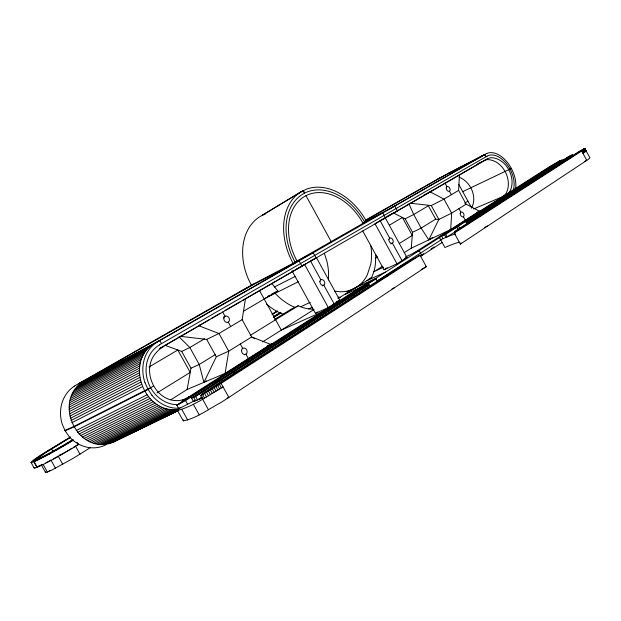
<?xml version="1.0" encoding="UTF-8"?>
<svg xmlns="http://www.w3.org/2000/svg" width="621" height="621" viewBox="0 0 621 621"><rect width="100%" height="100%" fill="white"/><g stroke="black" fill="none" stroke-linecap="round" stroke-linejoin="round"><path stroke-width="0.93" d="M178.219 410.66L114.023 441.81C77.71 457.848 50.914 399.536 84.65 380.642L249.099 286.902M208.477 409.775L200.637 395.624L201.794 393.97L402.191 265.144L420.021 255.184L426.309 266.657L228.87 397.417A38.044 3.679 -29.7 0 1 220.113 402.975C208.252 409.309 196.376 418.407 183.249 420.859L177.49 410.497L180.152 407.555M178.646 409.301C144.328 415.154 123.983 361.259 154.249 343.483L295.379 262.73M413.47 253.267L479.404 211.225L466.13 204.193L458.593 190.399L459.478 174.742L430.881 191.315M404.17 252.662L411.265 248.19L412.523 232.308L405.148 218.848L393.116 212.832M209.463 319.559L198.767 325.761L218.965 333.5L228.73 351.168L225.097 373.384L270.647 344.337L251.676 336.962L242.136 319.668L245.481 298.701L298.383 268.179M170.791 399.777L187.146 389.468L190.981 368.199L181.697 351.424L164.736 345.222M454.665 231.408L455.131 232.075L454.293 233.092L460.324 244.131L586.767 160.381L582.94 153.348L586.131 150.919L584.718 148.396L578.687 151.679L454.665 231.408L455.41 232.766M337.94 298.585L371.599 277.688L373.547 272.557A43.16 31.135 62.9 0 0 375.356 264.383L375.86 254.905M178.98 336.761L189.832 347.512L199.225 364.48L203.905 382.365L216.294 356.78L228.73 351.168L251.676 336.962M408.983 203.898L413.695 214.501L421.139 228.093L428.785 239.9L438.861 219.423L451.669 213.15L466.13 204.193M45.581 471.859L45.333 472.573L46.249 472.465L51.838 470.081L72.331 458.795A31.26 2.259 -30.1 0 0 79.977 454.13L90.658 447.423M471.525 208.027C477.634 196.935 470.547 181.456 459.035 177.164M183.622 419.936L183.249 420.859M454.293 233.092L581.667 150.996L584.718 148.396M156.399 352.464C139.05 370.884 157.253 406.188 182.659 399.877A34.916 29.754 66.6 0 0 187.674 398.177M460.324 244.131L460.658 243.766A62.542 4.883 -28.5 0 0 461.124 243.028M194.047 400.995L178.778 408.727L176.892 405.296L189.273 396.532M462.412 191.804L508.646 169.727L511.137 168.012L508.63 164.022A25.624 15.618 63 0 0 486.794 153.488M153.418 385.99L148.101 389.514L73.899 426.953L65.151 430.811L62.325 424.469A33.798 30.809 70.9 0 1 74.295 386.192M566.158 160.071L565.793 160.342L570.715 157.75L564.039 161.095M495.783 205.334L495.317 205.745L500.573 202.927L493.633 206.358M545.572 170.084L545.952 169.805L541.178 172.327L547.613 169.091M355.802 295.386L354.933 296.07L361.034 292.739L353.636 296.357M474.762 215.34L475.251 214.928L470.159 217.715L476.827 214.361M236.19 372.336L234.901 373.4L241.716 369.495L234.055 373.229M334.587 304.919L335.48 304.236L329.565 307.457L336.667 303.98M215.557 380.983L216.869 379.92L210.24 383.716L217.591 380.13M369.922 286.25L369.115 284.791L364.969 287.049L191.563 398.154L193.48 401.608L195.918 400.033M421.271 255.239L423.693 253.679M430.951 248.99L434.172 246.91M193.48 401.608L197.548 399.971L201.615 397.339M202.531 396.998L198.573 399.551L202.873 397.82M420.207 256.628L442.121 242.469M376.489 281.367L441.609 239.527M455.845 231.299L447.151 236.896L440.631 239.706L439.202 237.098L550.517 166.094L562.37 159.659L445.707 234.257L439.202 237.098M201.546 395.119L235.6 373.19M241.01 369.712L355.849 295.775M360.11 293.034L410.815 260.393M455.17 231.843L496.381 205.31M499.47 203.323L566.965 159.876M569.535 158.223L584.78 148.411M200.637 395.624L221.107 383.398L420.021 255.184M177.49 410.497C193.729 406.188 208.431 395.422 223.055 386.899L221.107 383.398M466.301 222.132L568.432 156.694L572.508 154.699L470.516 220.137L466.301 222.132L467.365 224.088M570.466 155.7L466.782 222.171L467.861 224.134M191.563 398.154L195.623 396.493L369.115 284.791L193.589 397.324L195.506 400.793M177.187 405.047L210.876 383.53M216.232 380.114L330.395 307.209M334.641 304.492L370.884 281.352M442.431 235.654L471.153 217.311M474.258 215.332L542.257 171.901M544.858 170.239L560.258 160.404M368.719 282.827L440.343 237.075M444.426 234.466L446.879 232.906M465.649 220.913L467.264 219.881M473.707 215.766L476.121 214.222M489.006 205.993L490.621 204.961M493.842 202.904L495.449 201.879M502.7 197.245L504.306 196.22M176.892 405.296L185.563 400.607L376.039 278.806L377.607 281.655M114.023 441.81L119.55 438.636M292.064 270.903L315.429 313.357L328.315 307.566L339.842 300.215L316.415 257.614L310.772 260.882L316.268 258.049L313.155 252.739L295.169 262.147M396.982 263.785L406.941 257.428L385.206 217.769L374.991 223.684L396.982 263.785L384.026 269.786L362.788 231.066M203.905 382.365L206.327 380.828M428.785 239.9L432.783 237.369M315.429 313.357L317.486 312.053M384.026 269.786L387.17 267.791M262.543 341.938L314.133 309.421L308.746 308.893A42.344 31.71 63 0 1 300.704 306.774L298.212 305.811L291.49 308.963L274.567 319.38M382.738 266.168L373.951 271.711L383.615 267.201M38.983 466.092L35.024 467.986M49.835 470.539L47.375 472.084L43.206 464.593M156.026 342.761L486.763 153.426M77.02 442.199L78.347 444.582L74.667 446.856M74.248 386.115L253.329 284.038M72.525 440.149A31.896 1.871 -29.8 0 1 64.662 444.861L31.935 462.443M78.619 444.131L76.981 445.148L78.347 444.582M215.425 354.529L199.225 364.48L190.981 368.199M439.482 219.593L435.663 219.166L421.139 228.093L412.523 232.308M157.051 392.876L190.22 372.421L177.816 350.003L148.978 367.019M250.162 335.449L298.212 305.811M375.208 258.32L377.622 256.838M399.357 243.432L412.266 235.468L402.424 217.482L389.359 225.19M464.655 203.16L467.931 201.134M72.859 439.528L53.134 451.607L51.644 448.929L70.569 437.394M273.644 316.555L279.388 313.031M273.908 316.749L280.475 312.72M73.231 439.986L71.912 440.794A29.676 1.747 -29.8 0 1 36.398 460.2A29.684 1.747 -29.8 0 1 48.508 450.613M273.776 317.044L280.35 313.015M273.644 317.347L281.041 312.805M38.937 466.107L36.918 467.341L33.813 461.768L36.515 460.13M70.546 436.943L45.589 452.15A32.991 1.941 -29.8 0 0 31.857 462.482M271.99 314.218L276.958 311.191M48.461 450.629L70.173 437.401M272.635 314.016L277.564 311.012M272.425 314.342L277.354 311.338M73.231 440.242L71.555 441.267A32.983 1.941 -29.8 0 1 36.841 460.44L33.984 461.698L37.089 467.271L40.016 465.991A32.975 2.119 -29.9 0 0 74.636 446.872M242.136 319.668L218.965 333.5L206.692 339.408L180.199 336.31M458.593 190.399L443.992 199.116L431.285 205.574L410.481 203.23M204.542 338.771L189.832 347.512L181.697 351.424M243.432 311.284L277.843 290.985L271.703 283.3M268.024 296.17L269.623 295.231M211.109 318.612L220.16 313.364M225.074 310.516L240.583 301.534M242.213 300.595L245.481 298.701M298.973 267.713L306.083 263.599M307.574 262.737L310.539 261.014L320.855 279.776M386.045 217.28L391.89 213.896M200.529 324.868L159.768 348.482L487.244 158.96A24.949 15.23 63.2 0 1 491.591 157.68C506.62 158.51 516.625 178.266 509.95 191.346A24.956 15.238 62.8 0 1 508.164 193.55M393.73 212.941L431.882 190.833L427.473 193.139M482.765 161.359L460.091 174.423M426.309 266.657L424.539 267.682A62.542 4.883 -28.5 0 1 421.294 269.53M159.465 344.81L487.066 156.119M391.028 208.004L482.23 155.817L485.086 154.738M365.164 220.339L439.932 177.808M365.769 220.393L448.851 173.042L483.122 155.366M293.112 263.327L366.483 221.394A58.172 42.244 62.3 0 0 306.557 189.11L299.974 192.432A58.172 42.244 62.3 0 0 293.112 263.327L251.373 285.148A55.308 41.871 62.3 0 1 259.236 217.055L303.087 190.616L304.569 193.131L303.258 190.538L262.481 215.176L265.749 213.748M59.546 455.17L61.176 454.254M84.65 380.642L159.791 340.525L161.514 343.638M82.95 381.69L152.58 344.523M81.281 382.893L150.942 345.726M79.698 384.213L149.389 347.054M78.192 385.649L147.922 348.497M437.72 179.011L484.085 155.002M481.159 156.43L484.807 154.489L486.026 156.725M76.787 387.201L146.556 350.065M75.483 388.855L145.291 351.742M74.287 390.601L144.134 353.52M73.2 392.441L143.094 355.391M72.238 394.358L142.178 357.354M364.527 221.976L394.715 206.056L397.424 211.016L387.605 216.131M362.253 223.622L382.839 212.856L385.462 217.948L380.72 220.416M71.392 396.353L141.386 359.396M70.678 398.418L140.719 361.507M487.244 158.96L483.588 160.878A24.863 15.246 63.2 0 1 487.935 159.597C502.948 160.373 512.946 180.106 506.231 193.139A24.863 15.253 62.8 0 1 503.002 196.469L473.676 208.943M70.095 400.537L140.183 363.673M69.645 402.695L139.787 365.901M424.042 194.932L425.758 194.039M239.512 291.909L299.035 260.82L302.039 266.3L296.559 269.11M69.327 404.9L139.523 368.168M69.156 407.128L139.399 370.465M69.117 409.379L139.415 372.794M69.226 411.63L139.578 375.123M69.467 413.881L139.872 377.452M69.847 416.117L140.315 379.78M452.492 171.536L461.069 167.111M465.362 164.899L481.655 156.508M302.093 265.749L304.6 264.461L328.315 307.566M292.328 271.284L294.02 270.414M70.375 418.337L140.889 382.078M71.027 420.518L141.596 384.352M78.634 383.537L87.367 379.089M71.834 422.707L142.457 386.635M405.148 218.848L413.695 214.501L428.35 205.799L435.663 219.166M150.701 387.644L73.674 426.549L64.933 430.415M477.572 163.921L482.727 161.313M274.412 286.964L295.022 276.539M448.851 173.042L451.638 171.978M198.767 325.761L199.939 325.163M76.189 430.524L146.998 394.816M77.609 432.348L148.466 396.734M79.1 434.025L149.995 398.503M223.529 317.067L225.043 316.306L222.629 311.936M376.039 278.806L366.623 283.393L187.169 397.968A34.745 29.692 66.7 0 1 182.442 400.343M80.683 435.593L151.617 400.165M277.843 290.985L271.23 294.284L271.827 294.936M264.53 298.569L298.297 281.771M82.36 437.052L153.325 401.717M84.107 438.395L155.11 403.138M85.931 439.614L156.966 404.434M87.825 440.693L158.875 405.606M89.766 441.647L160.839 406.631M91.753 442.455L162.849 407.516M93.779 443.13L164.891 408.253M182.853 400.087L190.057 396.78M95.828 443.65L166.956 408.843M97.901 444.031L169.028 409.278M390.85 243.921L392.425 243.153L401.989 260.587M99.981 444.263L171.117 409.565M102.061 444.349L173.197 409.705M104.126 444.287L175.262 409.681M106.175 444.077L177.303 409.511M108.201 443.72L178.444 409.612M110.189 443.223L177.816 410.403M117.571 439.893L177.311 410.916M112.129 442.587L178.01 410.628M128.896 434.009L133.243 431.905M150.624 423.499L156.702 420.549M172.343 412.981L175.821 411.304M503.002 196.469L505.983 195.033M322.229 285.885L323.805 285.132L334.114 303.871M476.788 212.475L481.267 210.333M584.377 161.53L586.767 160.381A26.028 1.63 -27.9 0 0 589.352 158.51L589.95 157.765L585.983 150.717M411.265 248.19L450.691 229.537L451.669 213.15L443.992 199.116L430.05 191.796M448.975 230.865L456.792 227.17L458.213 229.77M473.676 219.19L481.904 215.301M509.934 168.943L511.293 168.307L513.303 172.599A25.624 15.626 63 0 1 515.647 188.792M405.567 256.954L419.128 250.628L421.838 255.58M300.704 306.774L310.337 302.287M404.356 258.631L406.941 257.428M369.029 278.868L371.599 277.688M366.98 280.614L385.594 272.052M484.364 227.527L487.726 225.982M308.746 308.893L312.262 307.286M346.813 291.738L374.944 278.852M345.462 294.284L363.207 286.196M354.863 290.9L362.718 287.329L363.51 288.773M379.71 279.597L388.009 275.817M336.396 301.775L339.842 300.215M325.357 310.384L281.321 330.1L259.361 290.271M391.983 288.819L394.537 287.702M244.402 354.863L245.955 354.18L248.361 358.55M267.201 345.843L272.503 343.529M187.146 389.468L226.913 372.616M49.137 449.984L50.386 449.457M227.076 398.115L228.87 397.417L223.055 386.899M39.131 458.539L37.004 459.066L45.015 453.074A32.113 1.902 -29.8 0 1 51.652 448.929M338.049 297.211L340.58 297.381M334.766 291.179L340.199 291.761A52.35 38.005 62.3 0 0 367.391 274.653L370.776 264.072A52.35 38.005 62.3 0 0 371.133 247.981L370.76 245.605M283.393 314.273L282.043 313.791A55.308 41.871 62.3 0 1 266.673 304.205M294.835 307.395L291.265 305.726A56.193 42.003 62.3 0 1 276.213 294.478L274.521 292.638M151.959 395.204L147.868 389.088L145.058 382.753M65.151 430.811L68.815 436.128A33.798 30.809 70.7 0 0 106.649 444.403M31.081 462.49L34.155 468.001M219.469 384.446L221.418 387.954M217.761 385.525L219.71 389.033M215.992 386.619L217.948 390.135M214.167 387.737L216.124 391.261M212.297 388.87L214.261 392.394M210.395 390.011L212.359 393.535M208.462 391.145L210.426 394.677M206.514 392.286L208.477 395.818M204.55 393.411L206.514 396.951M202.593 394.529L204.557 398.061M193.278 404.186L199.162 414.781M181.899 409.565L187.744 420.075M75.351 445.808L79.977 454.13M58.079 455.938L62.744 464.322M50.829 459.866L55.494 468.234M41.234 464.725L45.364 472.131M203.013 389.452L203.944 391.137M198.184 392.534L199.124 394.226M195.623 396.493L197.548 399.971M185.563 400.607L187.464 404.03M297.226 329.208L298.072 330.752M293.19 331.785L294.043 333.337M282.656 338.523L283.525 340.083M278.511 341.17L279.38 342.745M267.667 348.109L268.544 349.693M263.397 350.842L264.274 352.433M252.227 357.975L253.12 359.59M228.264 322.136L230.678 326.514M240.327 343.987L242.741 348.358M247.826 360.793L248.718 362.416M231.78 371.055L232.689 372.693M206.692 339.408L216.294 356.78M219.919 378.639L220.843 380.3M305.974 195.677L331.179 241.569M351.54 294.478L352.34 295.938M347.931 296.784L348.738 298.251M338.515 302.8L339.33 304.282M334.812 305.167L335.627 306.658M325.132 311.362L325.963 312.86M321.329 313.791L322.152 315.305M311.377 320.157L312.216 321.678M307.457 322.664L308.295 324.193M458.422 226.129L459.843 228.73M431.285 205.574L438.861 219.423M445.707 234.257L447.151 236.896L448.564 236.314A62.55 4.331 -28.5 0 1 455.535 234.117M440.631 239.706L444.915 247.538L447.322 246.49A62.542 4.883 -28.5 0 1 459.959 242.206M380.13 220.711L389.693 238.161M546.48 169.82L547.326 171.373M529.899 180.424L530.761 182.007M512.573 191.501L513.458 193.123M497.033 201.437L497.933 203.09M487.71 207.398L488.626 209.067M458.717 184.274L471.611 207.88M470.516 220.137L471.23 221.449M468.413 219.741L469.119 221.022M445.016 183.125L446.918 186.603M449.457 191.245L451.358 194.722M458.958 208.633L460.86 212.11M463.398 216.745L465.292 220.222M465.641 221.511L467.054 224.088M454.836 231.408L455.573 232.766M444.512 234.754L445.948 237.385M441.601 236.019L443.029 238.643M584.858 148.419L586.131 150.919M584.757 148.737L586.022 151.074M584.563 148.939L585.82 151.268M584.276 149.18L585.541 151.516M583.911 149.459L585.184 151.803M583.468 149.785L584.734 152.129M582.94 150.15L584.214 152.494M582.343 150.554L583.616 152.898M581.667 150.996L582.94 153.348M324.325 253.228L326.856 261.154A49.773 37.671 62.3 0 1 328.346 279.962M156.399 352.464A34.939 29.715 68 0 1 163.238 346.751M159.535 344.934A32.377 27.619 67.5 0 0 150.585 387.714A32.377 27.619 67.4 0 0 176.558 404.667M295.084 262.194A55.261 40.124 62.3 0 1 303.304 193.814A55.261 40.124 62.3 0 1 364.775 222.365M297.055 261.068A52.35 38.005 62.3 0 1 304.841 196.29A52.35 38.005 62.3 0 1 363.068 223.343M487.112 156.205A23.055 14.058 63 0 1 509.988 168.904A23.055 14.058 63 0 1 513.412 189.778M252.856 337.824A3.035 2.422 66.5 0 1 253.515 337.979M254.144 338.321A3.035 2.422 66.5 0 1 254.703 338.833M439.963 177.862A23.73 15.284 63 0 1 441.865 177.218M178.84 408.222A35.987 30.701 67.4 0 1 151.904 395.267M144.98 382.784A35.987 30.693 67.5 0 1 156.073 342.846M48.997 454.176A32.106 1.987 -29.9 0 1 50.332 453.346M74.962 446.383A29.668 1.91 -29.9 0 1 73.433 447.33M71.85 448.292A29.668 1.91 -29.9 0 1 67.433 450.931M66.866 451.265A29.668 1.91 -29.9 0 1 59.958 455.24M58.242 456.202A29.668 1.91 -29.9 0 1 53.243 458.95M50.107 460.619A29.668 1.91 -29.9 0 1 45.853 462.808M42.275 464.547A29.668 1.91 -29.9 0 1 39.503 465.766M34.947 468.024A32.991 2.127 -29.9 0 1 34.403 467.38M460.208 213.438A2.647 1.7 63.8 0 0 462.979 216.908A2.647 1.7 63.8 0 0 463.188 212.956A2.647 1.7 63.8 0 0 460.208 213.438M446.251 187.899A2.647 1.7 62.6 0 0 449.03 191.384A2.647 1.7 62.6 0 0 449.27 187.488A2.647 1.7 62.6 0 0 446.251 187.899M241.585 350.236A3.338 2.686 67.2 0 0 245.311 354.451A3.338 2.686 67.2 0 0 246.126 349.126A3.338 2.686 67.2 0 0 241.585 350.236M223.863 318.138A3.33 2.694 64.1 0 0 227.604 322.4A3.33 2.694 64.1 0 0 228.474 317.145A3.33 2.694 64.1 0 0 223.863 318.138M388.901 239.621A2.849 1.964 63.6 0 0 391.944 243.331A2.849 1.964 63.6 0 0 392.325 239.023A2.849 1.964 63.6 0 0 388.901 239.621M319.908 281.398A3.058 2.274 64.3 0 0 323.254 285.35A3.058 2.274 64.3 0 0 323.82 280.614A3.058 2.274 64.3 0 0 319.908 281.398"/></g></svg>
